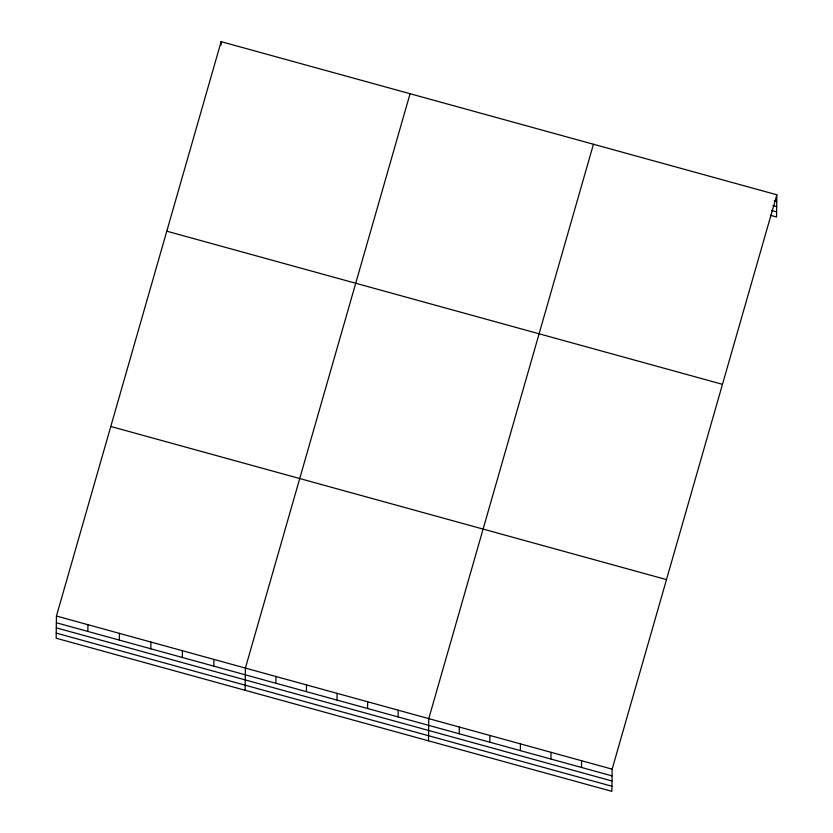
<?xml version="1.0" encoding="UTF-8"?>
<svg xmlns="http://www.w3.org/2000/svg" width="833" height="833" viewBox="0 0 833 833"><rect width="100%" height="100%" fill="white"/><g stroke="black" fill="none" stroke-linecap="round" stroke-linejoin="round"><path stroke-width="1.25" d="M56.446 616.014L56.175 638.213L611.87 791.35L612.14 769.151L776.825 194.787L221.13 41.65L56.446 616.014L612.14 769.151M87.861 631.435L87.944 624.688M119.348 640.108L119.431 633.361M150.835 648.782L150.919 642.045M182.323 657.466L182.406 650.719M221.089 45.024L221.13 41.65M213.81 666.14L213.894 659.403M245.11 690.276L245.391 668.076L410.065 93.713M275.869 683.237L275.952 676.5M306.429 691.661L306.513 684.924M336.99 700.084L337.073 693.348M367.561 708.508L367.634 701.771M398.122 716.932L398.205 710.185M428.495 740.818L428.766 718.608L593.44 144.255M459.243 733.779L459.327 727.032M489.814 742.203L489.887 735.456M520.375 750.627L520.458 743.879M550.936 759.04L551.019 752.303M581.496 767.464L581.58 760.727M776.825 194.787L776.554 216.986L770.442 215.31M774.294 200.857L776.741 201.534M773.003 205.626L776.679 206.636M771.722 210.541L776.616 211.884M166.787 231.189L722.482 384.325M110.789 426.475L666.483 579.612M56.373 622.751L612.057 775.887M56.311 627.853L611.995 780.99M56.238 633.111L611.932 786.248"/></g></svg>
